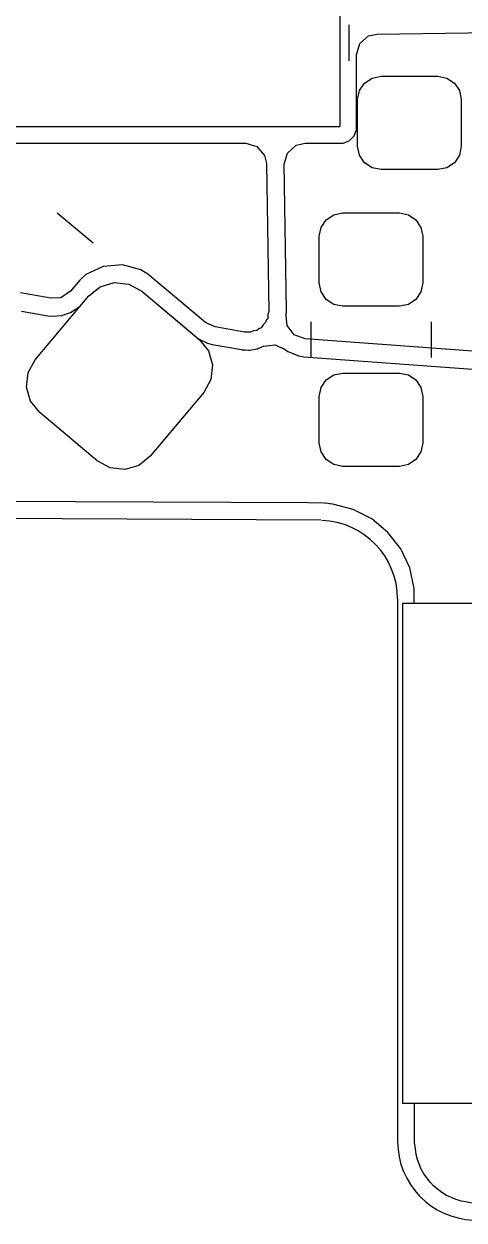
# Model space of a CAD drawing. Extents: x -28 to 34.6, y -6.7 to 48.3.
# Drawn here: x 13.61 to 16.24, y -6.56 to 0.62 of the extents above; entities that cross this region are included whole.
import ezdxf

# ---------------------------------------------------------------- set-up
doc = ezdxf.new("R2010")
doc.units = 0
doc.layers.add('BLACK', color=7, linetype='CONTINUOUS')

msp = doc.modelspace()

# ---------------------------------------------------------------- linework, layer by layer
at = {"layer": 'BLACK', "linetype": 'CONTINUOUS'}
for p, q in [((15.497245, 15.404511), (15.497245, 0)), ((15.554332, 0.393666), (15.554332, 0.609338)), ((15.61743, 0.497538), (15.670234, 0.543293)), ((15.670234, 0.543293), (15.72017, 0.554488)), ((15.72017, 0.554488), (16.938764, 0.569913)), ((15.597745, 0.430499), (15.61743, 0.497538)), ((15.597745, -0.019991), (15.597745, 0.430499)), ((15.645337, 0.260497), (15.690756, 0.290845)), ((15.645337, 0.260497), (15.690756, 0.290845)), ((15.690756, 0.290845), (15.744332, 0.301502)), ((15.690756, 0.290845), (15.744332, 0.301502)), ((15.744332, 0.301502), (16.084332, 0.301502)), ((15.744332, 0.301502), (16.084332, 0.301502)), ((16.084332, 0.301502), (16.137908, 0.290845)), ((16.084332, 0.301502), (16.137908, 0.290845)), ((16.137908, 0.290845), (16.183327, 0.260497)), ((16.137908, 0.290845), (16.183327, 0.260497)), ((15.614989, 0.215078), (15.645337, 0.260497)), ((15.614989, 0.215078), (15.645337, 0.260497)), ((16.183327, 0.260497), (16.213675, 0.215078)), ((16.183327, 0.260497), (16.213675, 0.215078)), ((15.604332, 0.161502), (15.614989, 0.215078)), ((15.604332, 0.161502), (15.614989, 0.215078)), ((15.604332, -0.118498), (15.604332, 0.161502)), ((15.604332, -0.118498), (15.604332, 0.161502)), ((16.213675, 0.215078), (16.224332, 0.161502)), ((16.213675, 0.215078), (16.224332, 0.161502)), ((16.224332, 0.161502), (16.224332, -0.118498)), ((16.224332, 0.161502), (16.224332, -0.118498)), ((0, 0), (15.497245, 0)), ((15.554174, -0.0852), (15.582445, -0.056929)), ((15.582445, -0.056929), (15.597745, -0.019991)), ((13.253108, -0.1005), (14.933904, -0.1005)), ((14.933904, -0.1005), (15.000943, -0.120185)), ((15.000943, -0.120185), (15.046698, -0.172989)), ((15.183683, -0.159125), (15.235754, -0.112537)), ((15.235754, -0.112537), (15.289049, -0.1005)), ((15.289049, -0.1005), (15.517234, -0.1005)), ((15.517234, -0.1005), (15.517236, -0.1005)), ((15.517236, -0.1005), (15.554174, -0.0852)), ((15.614989, -0.172074), (15.604332, -0.118498)), ((15.614989, -0.172074), (15.604332, -0.118498)), ((16.224332, -0.118498), (16.213675, -0.172074)), ((16.224332, -0.118498), (16.213675, -0.172074)), ((15.046698, -0.172989), (15.057888, -0.222532)), ((15.165065, -0.226468), (15.183683, -0.159125)), ((15.645337, -0.217493), (15.614989, -0.172074)), ((15.645337, -0.217493), (15.614989, -0.172074)), ((16.213675, -0.172074), (16.183327, -0.217493)), ((16.213675, -0.172074), (16.183327, -0.217493)), ((15.057888, -0.222532), (15.071952, -1.108606)), ((15.179005, -1.104737), (15.165065, -0.226468)), ((15.690756, -0.247841), (15.645337, -0.217493)), ((15.690756, -0.247841), (15.645337, -0.217493)), ((15.744332, -0.258498), (15.690756, -0.247841)), ((15.744332, -0.258498), (15.690756, -0.247841)), ((16.084332, -0.258498), (15.744332, -0.258498)), ((16.084332, -0.258498), (15.744332, -0.258498)), ((16.137908, -0.247841), (16.084332, -0.258498)), ((16.137908, -0.247841), (16.084332, -0.258498)), ((16.183327, -0.217493), (16.137908, -0.247841)), ((16.183327, -0.217493), (16.137908, -0.247841)), ((13.804463, -0.517452), (14.019844, -0.698178)), ((15.384989, -0.604922), (15.415337, -0.559503)), ((15.384989, -0.604922), (15.415337, -0.559503)), ((15.415337, -0.559503), (15.460756, -0.529155)), ((15.415337, -0.559503), (15.460756, -0.529155)), ((15.460756, -0.529155), (15.514332, -0.518498)), ((15.460756, -0.529155), (15.514332, -0.518498)), ((15.514332, -0.518498), (15.854332, -0.518498)), ((15.514332, -0.518498), (15.854332, -0.518498)), ((15.854332, -0.518498), (15.907908, -0.529155)), ((15.854332, -0.518498), (15.907908, -0.529155)), ((15.907908, -0.529155), (15.953327, -0.559503)), ((15.907908, -0.529155), (15.953327, -0.559503)), ((15.953327, -0.559503), (15.983675, -0.604922)), ((15.953327, -0.559503), (15.983675, -0.604922)), ((15.374332, -0.658498), (15.384989, -0.604922)), ((15.374332, -0.658498), (15.384989, -0.604922)), ((15.983675, -0.604922), (15.994332, -0.658498)), ((15.983675, -0.604922), (15.994332, -0.658498)), ((15.374332, -0.938498), (15.374332, -0.658498)), ((15.374332, -0.938498), (15.374332, -0.658498)), ((15.994332, -0.658498), (15.994332, -0.938498)), ((15.994332, -0.658498), (15.994332, -0.938498)), ((14.080385, -0.839691), (13.975844, -0.88844)), ((14.08039, -0.83969), (14.080385, -0.839691)), ((14.195297, -0.829637), (14.08039, -0.83969)), ((14.195301, -0.829638), (14.195297, -0.829637)), ((14.306723, -0.859493), (14.195301, -0.829638)), ((14.347249, -0.885312), (14.306723, -0.859493)), ((13.940415, -0.920905), (13.884066, -0.988058)), ((13.975844, -0.88844), (13.940415, -0.920905)), ((14.692325, -1.174864), (14.347249, -0.885312)), ((13.767762, -1.030505), (13.58433, -0.998497)), ((13.884066, -0.988058), (13.825894, -1.026759)), ((13.993993, -1.015892), (14.06246, -0.960942)), ((13.993993, -1.015892), (14.06246, -0.960942)), ((13.993993, -1.015892), (14.022081, -0.993349)), ((14.022081, -0.993349), (14.02455, -0.98944)), ((14.02455, -0.98944), (14.037519, -0.980958)), ((14.037519, -0.980958), (14.06246, -0.960942)), ((14.06246, -0.960942), (14.146743, -0.936376)), ((14.06246, -0.960942), (14.146743, -0.936376)), ((14.06246, -0.960942), (14.146743, -0.936376)), ((14.146743, -0.936376), (14.234012, -0.945933)), ((14.146743, -0.936376), (14.234012, -0.945933)), ((14.146743, -0.936376), (14.234012, -0.945933)), ((14.234012, -0.945933), (14.31098, -0.98816)), ((14.234012, -0.945933), (14.31098, -0.98816)), ((14.234012, -0.945933), (14.31098, -0.98816)), ((14.31098, -0.98816), (14.651777, -1.274122)), ((14.31098, -0.98816), (14.6557, -1.277414)), ((14.31098, -0.98816), (14.6557, -1.277414)), ((15.384989, -0.992074), (15.374332, -0.938498)), ((15.384989, -0.992074), (15.374332, -0.938498)), ((15.415337, -1.037493), (15.384989, -0.992074)), ((15.415337, -1.037493), (15.384989, -0.992074)), ((15.983675, -0.992074), (15.953327, -1.037493)), ((15.983675, -0.992074), (15.953327, -1.037493)), ((15.994332, -0.938498), (15.983675, -0.992074)), ((15.994332, -0.938498), (15.983675, -0.992074)), ((13.672599, -1.398915), (13.993993, -1.015892)), ((13.672599, -1.398915), (13.993993, -1.015892)), ((13.825894, -1.026759), (13.767762, -1.030505)), ((13.941437, -1.078525), (13.993993, -1.015892)), ((15.460756, -1.067841), (15.415337, -1.037493)), ((15.460756, -1.067841), (15.415337, -1.037493)), ((15.514332, -1.078498), (15.460756, -1.067841)), ((15.514332, -1.078498), (15.460756, -1.067841)), ((15.907908, -1.067841), (15.854332, -1.078498)), ((15.907908, -1.067841), (15.854332, -1.078498)), ((15.953327, -1.037493), (15.907908, -1.067841)), ((15.953327, -1.037493), (15.907908, -1.067841)), ((13.590803, -1.108344), (13.749352, -1.136011)), ((13.749352, -1.136011), (13.774649, -1.137383)), ((13.774649, -1.137383), (13.774651, -1.137382)), ((13.774651, -1.137382), (13.774654, -1.137383)), ((13.774654, -1.137383), (13.832775, -1.133638)), ((13.832775, -1.133638), (13.832779, -1.133637)), ((13.832779, -1.133637), (13.832781, -1.133637)), ((13.832781, -1.133637), (13.885217, -1.115928)), ((13.885217, -1.115928), (13.941437, -1.078525)), ((15.066462, -1.128463), (15.065845, -1.149057)), ((15.071952, -1.108606), (15.066462, -1.128463)), ((15.175477, -1.134809), (15.175627, -1.133637)), ((15.182237, -1.193683), (15.175477, -1.134809)), ((15.175627, -1.133637), (15.179039, -1.106906)), ((15.179039, -1.106906), (15.179005, -1.104737)), ((15.854332, -1.078498), (15.514332, -1.078498)), ((15.854332, -1.078498), (15.514332, -1.078498)), ((14.750715, -1.202028), (14.692325, -1.174864)), ((14.926653, -1.232728), (14.750715, -1.202028)), ((15.012469, -1.21251), (15.001263, -1.222537)), ((15.026328, -1.206677), (15.012469, -1.21251)), ((15.03798, -1.189686), (15.026328, -1.206677)), ((15.053334, -1.17595), (15.03798, -1.189686)), ((15.05734, -1.161457), (15.053334, -1.17595)), ((15.065845, -1.149057), (15.05734, -1.161457)), ((15.224031, -1.249675), (15.182237, -1.193683)), ((15.324332, -1.170662), (15.324332, -1.386334)), ((16.044332, -1.170662), (16.044332, -1.386334)), ((14.651777, -1.274122), (14.70554, -1.299134)), ((14.6557, -1.277414), (14.710651, -1.345881)), ((14.6557, -1.277414), (14.710651, -1.345881)), ((14.932271, -1.233576), (14.926653, -1.232728)), ((14.935848, -1.233003), (14.932271, -1.233576)), ((14.961931, -1.233785), (14.935848, -1.233003)), ((14.980918, -1.225792), (14.961931, -1.233785)), ((15.001263, -1.222537), (14.980918, -1.225792)), ((15.289461, -1.274183), (15.224031, -1.249675)), ((16.859942, -1.388698), (15.289461, -1.274183)), ((14.70554, -1.299134), (14.732305, -1.307534)), ((14.710651, -1.345881), (14.735217, -1.430164)), ((14.710651, -1.345881), (14.735217, -1.430164)), ((14.732305, -1.307534), (14.908243, -1.338234)), ((14.908243, -1.338234), (14.910668, -1.338628)), ((14.910668, -1.338628), (14.916286, -1.339476)), ((14.916286, -1.339476), (14.920494, -1.339456)), ((14.920494, -1.339456), (14.922587, -1.339753)), ((14.922587, -1.339753), (14.932638, -1.340054)), ((14.932638, -1.340054), (14.932638, -1.340055)), ((14.932638, -1.340055), (14.950966, -1.340604)), ((14.950966, -1.340604), (14.958715, -1.340837)), ((14.958715, -1.340837), (14.958716, -1.340836)), ((14.958716, -1.340836), (14.958721, -1.340837)), ((14.958721, -1.340837), (15.000017, -1.333141)), ((15.000017, -1.333141), (15.00348, -1.332496)), ((15.00348, -1.332496), (15.00348, -1.332495)), ((15.00348, -1.332495), (15.003485, -1.332495)), ((15.003485, -1.332495), (15.003489, -1.332493)), ((15.003489, -1.332493), (15.003601, -1.332459)), ((15.003601, -1.332459), (15.011291, -1.329394)), ((15.011291, -1.329394), (15.018183, -1.328292)), ((15.018183, -1.328292), (15.039398, -1.318192)), ((15.039398, -1.318192), (15.043138, -1.316702)), ((15.043138, -1.316702), (15.074061, -1.313796)), ((15.074061, -1.313796), (15.104734, -1.308886)), ((15.104734, -1.308886), (15.108795, -1.310533)), ((15.108795, -1.310533), (15.112701, -1.310167)), ((15.112701, -1.310167), (15.130161, -1.319202)), ((15.130161, -1.319202), (15.163494, -1.332726)), ((15.163494, -1.332726), (15.186461, -1.349968)), ((15.186461, -1.349968), (15.186467, -1.349972)), ((15.186467, -1.349972), (15.251888, -1.374476)), ((13.630373, -1.475883), (13.672599, -1.398915)), ((13.630373, -1.475883), (13.672599, -1.398915)), ((14.735217, -1.430164), (14.725659, -1.517433)), ((14.735217, -1.430164), (14.725659, -1.517433)), ((15.251888, -1.374476), (15.251889, -1.374476)), ((15.251889, -1.374476), (15.251894, -1.374478)), ((15.251894, -1.374478), (15.281672, -1.380999)), ((15.281672, -1.380999), (16.852153, -1.495514)), ((13.620815, -1.563152), (13.630373, -1.475883)), ((13.620815, -1.563152), (13.630373, -1.475883)), ((15.415337, -1.519503), (15.460756, -1.489155)), ((15.415337, -1.519503), (15.460756, -1.489155)), ((15.460756, -1.489155), (15.514332, -1.478498)), ((15.460756, -1.489155), (15.514332, -1.478498)), ((15.514332, -1.478498), (15.854332, -1.478498)), ((15.514332, -1.478498), (15.854332, -1.478498)), ((15.854332, -1.478498), (15.907908, -1.489155)), ((15.854332, -1.478498), (15.907908, -1.489155)), ((15.907908, -1.489155), (15.953327, -1.519503)), ((15.907908, -1.489155), (15.953327, -1.519503)), ((13.645381, -1.647435), (13.620815, -1.563152)), ((13.645381, -1.647435), (13.620815, -1.563152)), ((14.725659, -1.517433), (14.683433, -1.594401)), ((14.725659, -1.517433), (14.683433, -1.594401)), ((15.374332, -1.618498), (15.384989, -1.564922)), ((15.374332, -1.618498), (15.384989, -1.564922)), ((15.384989, -1.564922), (15.415337, -1.519503)), ((15.384989, -1.564922), (15.415337, -1.519503)), ((15.953327, -1.519503), (15.983675, -1.564922)), ((15.953327, -1.519503), (15.983675, -1.564922)), ((15.983675, -1.564922), (15.994332, -1.618498)), ((15.983675, -1.564922), (15.994332, -1.618498)), ((13.700332, -1.715902), (13.645381, -1.647435)), ((13.700332, -1.715902), (13.645381, -1.647435)), ((14.683433, -1.594401), (14.362039, -1.977424)), ((14.683433, -1.594401), (14.362039, -1.977424)), ((15.374332, -1.898498), (15.374332, -1.618498)), ((15.374332, -1.898498), (15.374332, -1.618498)), ((15.994332, -1.618498), (15.994332, -1.898498)), ((15.994332, -1.618498), (15.994332, -1.898498)), ((14.045052, -2.005156), (13.700332, -1.715902)), ((14.045052, -2.005156), (13.700332, -1.715902)), ((15.384989, -1.952074), (15.374332, -1.898498)), ((15.384989, -1.952074), (15.374332, -1.898498)), ((15.994332, -1.898498), (15.983675, -1.952074)), ((15.994332, -1.898498), (15.983675, -1.952074)), ((14.12202, -2.047383), (14.045052, -2.005156)), ((14.12202, -2.047383), (14.045052, -2.005156)), ((14.362039, -1.977424), (14.293572, -2.032374)), ((14.362039, -1.977424), (14.293572, -2.032374)), ((15.415337, -1.997493), (15.384989, -1.952074)), ((15.415337, -1.997493), (15.384989, -1.952074)), ((15.460756, -2.027841), (15.415337, -1.997493)), ((15.460756, -2.027841), (15.415337, -1.997493)), ((15.953327, -1.997493), (15.907908, -2.027841)), ((15.953327, -1.997493), (15.907908, -2.027841)), ((15.983675, -1.952074), (15.953327, -1.997493)), ((15.983675, -1.952074), (15.953327, -1.997493)), ((14.209289, -2.05694), (14.12202, -2.047383)), ((14.209289, -2.05694), (14.12202, -2.047383)), ((14.293572, -2.032374), (14.209289, -2.05694)), ((14.293572, -2.032374), (14.209289, -2.05694)), ((15.514332, -2.038498), (15.460756, -2.027841)), ((15.514332, -2.038498), (15.460756, -2.027841)), ((15.854332, -2.038498), (15.514332, -2.038498)), ((15.854332, -2.038498), (15.514332, -2.038498)), ((15.907908, -2.027841), (15.854332, -2.038498)), ((15.907908, -2.027841), (15.854332, -2.038498)), ((15.310082, -2.257651), (7.986152, -2.223561)), ((15.404791, -2.258092), (15.310082, -2.257651)), ((15.404792, -2.258092), (15.404791, -2.258092)), ((15.416755, -2.26053), (15.404792, -2.258092)), ((15.417082, -2.25892), (15.416755, -2.26053)), ((15.438474, -2.263654), (15.417082, -2.25892)), ((15.455767, -2.264317), (15.438474, -2.263654)), ((15.577466, -2.296192), (15.455767, -2.264317)), ((7.942738, -2.323861), (15.384332, -2.358498)), ((15.577472, -2.296195), (15.577466, -2.296192)), ((15.689326, -2.353757), (15.577472, -2.296195)), ((15.689327, -2.353758), (15.689326, -2.353757)), ((15.785998, -2.43426), (15.689327, -2.353758)), ((15.785999, -2.434261), (15.785998, -2.43426)), ((15.862862, -2.533853), (15.785999, -2.434261)), ((15.862863, -2.533855), (15.862862, -2.533853)), ((15.91624, -2.647774), (15.862863, -2.533855)), ((15.943579, -2.770572), (15.91624, -2.647774)), ((15.943613, -2.800973), (15.943579, -2.770572)), ((15.843175, -2.833468), (15.843686, -6.087371)), ((15.874332, -5.858498), (15.874332, -2.858498)), ((15.874332, -2.858498), (15.943679, -2.858498)), ((15.874332, -5.858498), (15.874332, -2.858498)), ((15.874332, -2.858498), (16.874332, -2.858498)), ((15.94367, -2.801528), (15.943613, -2.800973)), ((15.943671, -2.81346), (15.94367, -2.801528)), ((15.943672, -2.813461), (15.943671, -2.81346)), ((15.943679, -2.858498), (15.943672, -2.813461)), ((15.944149, -5.858498), (15.874332, -5.858498)), ((16.874332, -5.858498), (15.874332, -5.858498)), ((15.944181, -6.060431), (15.944149, -5.858498)), ((15.944184, -6.060436), (15.944181, -6.060431)), ((15.944185, -6.079742), (15.944184, -6.060436)), ((15.945197, -6.095526), (15.944185, -6.079742)), ((15.947762, -6.115476), (15.945197, -6.095526)), ((15.954176, -6.165355), (15.947762, -6.115476)), ((15.962169, -6.195935), (15.954176, -6.165355)), ((15.985514, -6.253796), (15.962169, -6.195935)), ((15.985632, -6.254088), (15.985514, -6.253796)), ((16.001098, -6.281653), (15.985632, -6.254088)), ((16.038498, -6.33198), (16.001098, -6.281653)), ((16.060434, -6.354742), (16.038498, -6.33198)), ((16.109339, -6.393973), (16.060434, -6.354742)), ((16.136314, -6.410448), (16.109339, -6.393973)), ((16.193556, -6.436043), (16.136314, -6.410448)), ((16.223823, -6.445162), (16.193556, -6.436043)), ((16.24059, -6.447952), (16.223823, -6.445162)), ((16.289919, -6.456158), (16.24059, -6.447952))]:
    msp.add_line(p, q, dxfattribs=at)
at = {"layer": 'BLACK'}
for centre, radius, start, end in [((15.37173, -2.83344), 0.471422, -0.0034029, 87.8775811), ((16.31513, -6.08734), 0.471481, -179.9962325, -92.1220319)]:
    msp.add_arc(centre, radius, start, end, dxfattribs=at)

doc.saveas('drawing.dxf')
